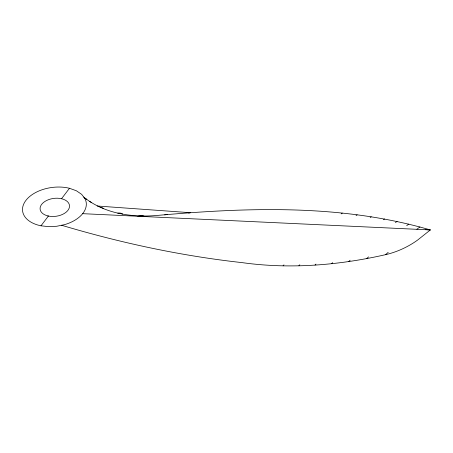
<?xml version="1.0" encoding="UTF-8"?>
<svg xmlns="http://www.w3.org/2000/svg" width="453" height="453" viewBox="0 0 453 453"><rect width="100%" height="100%" fill="white"/><g stroke="black" fill="none" stroke-linecap="round" stroke-linejoin="round"><path stroke-width="0.68" d="M40.991 225.804L48.72 226.67L56.772 226.257L64.654 224.62A32.089 19.541 -7.6 0 0 85.028 198.759L81.653 194.348L76.364 190.764L69.479 188.278A32.089 19.541 -7.6 0 0 25.861 200.464A32.089 19.541 -7.6 0 0 40.991 225.804L48.403 216.041M61.546 198.725L69.479 188.278M366.687 258.572L368.555 256.874M61.58 225.26C120.521 242.853 180.906 255.871 242.078 262.621C289.829 269.303 338.612 265.333 385.486 254.688L388.21 252.344M416.89 229.218L419.908 226.942M406.675 225.668L408.827 224.082M82.639 213.674L430.35 229.943L417.666 240.022A44.377 21.189 -25.5 0 1 385.486 254.688M97.202 206.002L190.368 212.695M425.407 229.586L430.35 229.943C342.587 204.286 249.444 207.327 159.297 215.249C133.193 217.882 104.637 214.059 83.714 197.044M283.108 265.854A565.604 401.669 59.5 0 1 283.963 264.863M341.166 213.884A565.604 401.669 59.5 0 1 342.292 213.125M298.889 265.786A736.108 488.453 53.5 0 1 299.829 264.75M356.035 215.6A736.108 488.453 53.5 0 1 357.134 214.841M315.039 265.062A976.583 591.392 49.1 0 1 315.962 264.093M370.158 217.531A976.583 591.392 49.1 0 1 371.205 216.8M331.641 263.657A1359.94 727.88 45.8 0 1 332.627 262.661M383.459 219.728A1359.94 727.88 45.8 0 1 384.546 218.958M348.776 261.545A2159.632 954.505 43.1 0 1 350.152 260.226M395.435 222.57A2159.632 954.505 43.1 0 1 397.088 221.387M84.768 198.437A27.865 12.741 -77.1 0 1 86.648 199.28M89.728 201.608A25.532 11.823 -77.1 0 1 91.506 202.587M100.164 207.281A22.91 10.934 -77.2 0 1 103.652 208.697M117.752 213.176A23.488 11.88 -76.7 0 1 122.752 214.11M137.95 216.285A29.819 15.629 -77.7 0 1 143.918 216.013M164.637 214.898A45.391 25.102 -78.4 0 1 167.361 214.546M188.72 213.142A67.724 39.587 -79.4 0 1 190.73 212.548M48.018 215.956A14.802 9.009 -7.6 0 0 69.502 205.707A14.802 9.009 -7.6 0 0 46.874 200.373A14.802 9.009 -7.6 0 0 48.018 215.956"/></g></svg>
